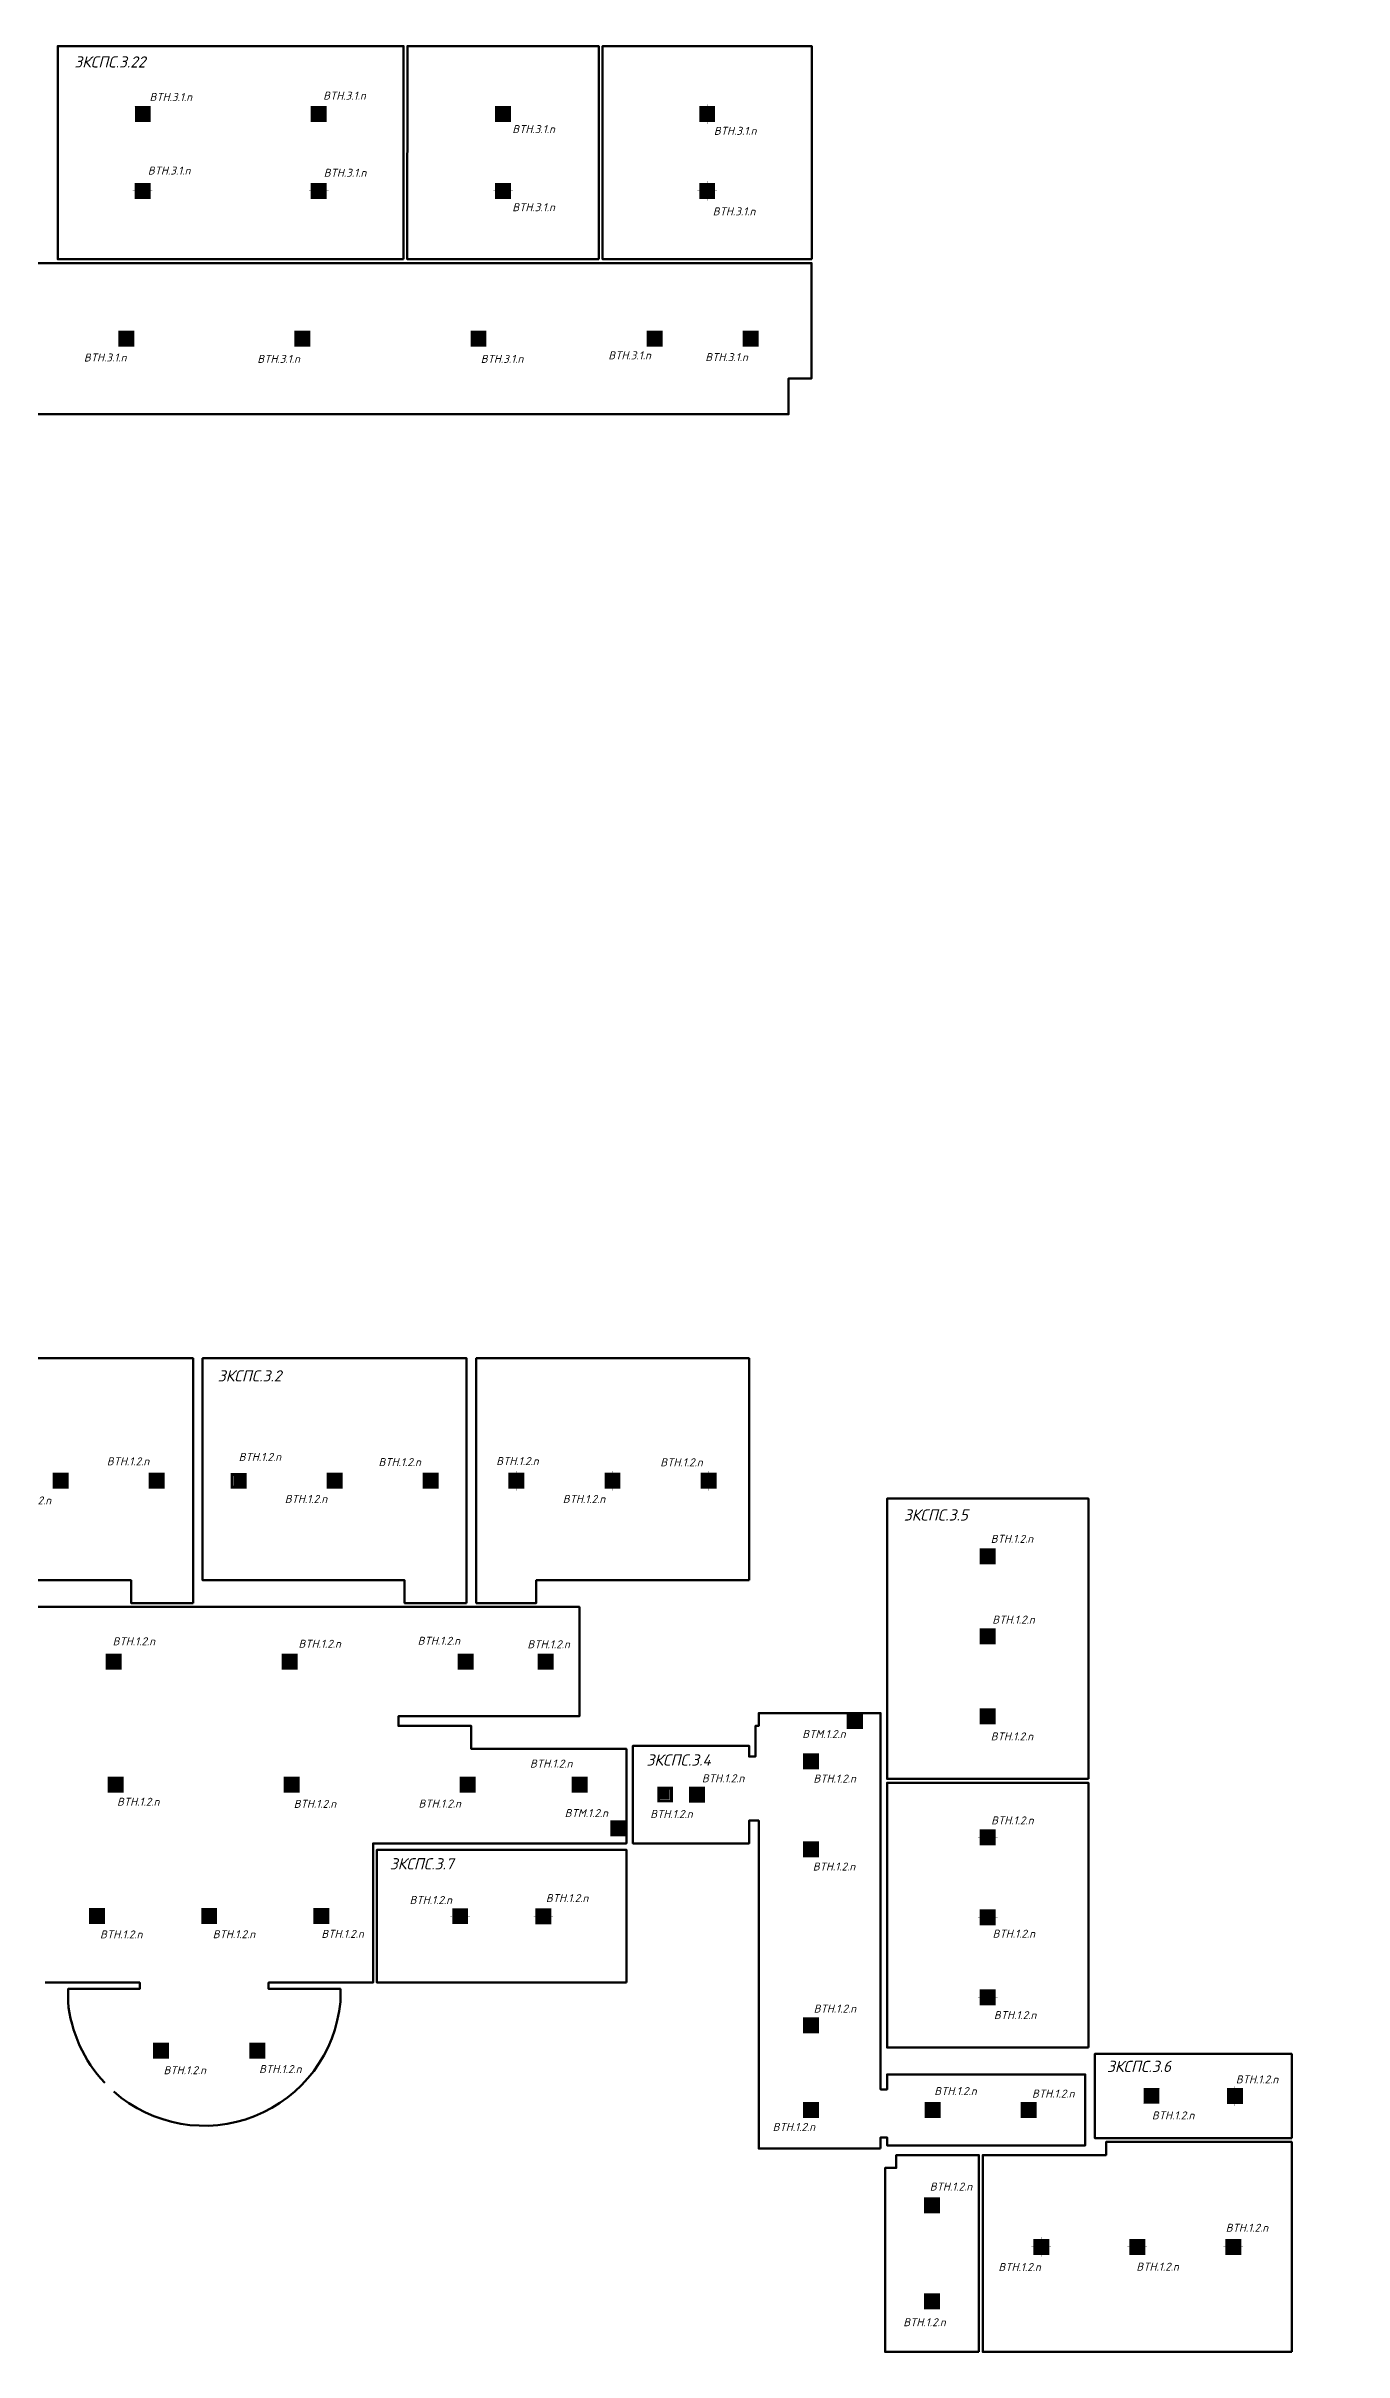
# Model space of a CAD drawing. Header units: millimetres. Extents: x -352922 to 429463, y -483593 to 355472.
# Drawn here: x 87479 to 128018, y 55306 to 127351 of the extents above; entities that cross this region are included whole.
import ezdxf
from ezdxf import colors
from ezdxf.entities.mleader import LeaderData, LeaderLine
from ezdxf.math import Vec2, Vec3

# ---------------------------------------------------------------- set-up
doc = ezdxf.new("R2010")
doc.units = ezdxf.units.MM
doc.header["$LTSCALE"] = 0.5
doc.linetypes.add('CONTI', pattern=[0])
doc.layers.get('0').update_dxf_attribs({"lineweight": 18})
for name, color, linetype, lineweight in [('! BSN__тонкая  текст - 015', 250, 'Continuous', 15), ('! ЗКПС НОМЕР 1', 4, 'Continuous', 50), ('13_АПС_оборудование', 1, 'Continuous', 30), ('13_АПС_текст', 1, 'Continuous', 30), ('BSN__основная - 06', 1, 'Continuous', 60), ('АР_Штриховка_Стималит', 5, 'Continuous', 0)]:
    doc.layers.add(name, color=color, linetype=linetype, lineweight=lineweight)
doc.layers.add('! ЗКПС НОМЕР 2', color=7, linetype='Continuous', lineweight=0, true_color=0xf3aae6, transparency=0.5)
doc.styles.add('ISOCPEUR', font='isocpeui.ttf', dxfattribs={"height": 250})

# ---------------------------------------------------------------- blocks, each defined once
blk = doc.blocks.new('101')
at = {"layer": '! ЗКПС НОМЕР 2', "true_color": 0xffffff, "transparency": 33554687}
h = blk.add_hatch(color=7, dxfattribs=at)
h.dxf.hatch_style = 1
h.paths.add_polyline_path([(-12942.01374964428, -22141.86793259812), (-12946.97321020857, -22141.86793259812), (-12946.97321020857, -22146.82758369923), (-12942.01374964428, -22146.82758369923)])
at = {"layer": 'BSN__основная - 06', "color": 1, "lineweight": 30, "ltscale": 100, "const_width": 0.03000000000000001, "elevation": 0.00250876631890656}
blk.add_lwpolyline([(-12946.97321020857, -22141.86793259812), (-12942.01374964428, -22141.86793259812), (-12942.01374964428, -22146.82758369923), (-12946.97321020857, -22146.82758369923)], close=True, dxfattribs=at)
at = {"layer": 'BSN__основная - 06', "color": 1, "lineweight": 30, "ltscale": 100, "const_width": 0.07, "elevation": 0.00250876631890656}
blk.add_lwpolyline([(-12943.94250254858, -22142.70405016032), (-12945.04445730428, -22143.86900960548), (-12943.94250254858, -22144.82650669186), (-12945.0284958628, -22145.92763233268)], dxfattribs=at)
blk = doc.blocks.new('102')
at = {"layer": '! ЗКПС НОМЕР 1', "true_color": 0x78b1e2}
h = blk.add_hatch(color=143, dxfattribs=at)
h.dxf.hatch_style = 1
h.paths.add_polyline_path([(1716.113694415792, -5163.039937988546), (1711.154233851485, -5163.039937988546), (1711.154233851485, -5167.999589089693), (1716.113694415792, -5167.999589089693)])
at = {"layer": '! BSN__тонкая  текст - 015', "color": 1, "lineweight": 30, "ltscale": 100, "const_width": 0.05}
for points in [[(1711.145976266222, -5165.489528501576), (1710.5746188996, -5165.489528501576)], [(1713.634532998612, -5162.454548037247), (1713.634532998612, -5163.025905403869)], [(1716.705236405927, -5165.489528501576), (1716.133879039306, -5165.489528501576)], [(1713.634532998612, -5168.013808176953), (1713.634532998612, -5168.585165543574)]]:
    blk.add_lwpolyline(points, dxfattribs=at)
at = {"layer": '! BSN__тонкая  текст - 015', "color": 1, "lineweight": 30, "ltscale": 100, "const_width": 0.03000000000000001, "elevation": 0.00250876631890656}
blk.add_lwpolyline([(1711.154233851485, -5163.039937988546), (1716.113694415792, -5163.039937988546), (1716.113694415792, -5167.999589089693), (1711.154233851485, -5167.999589089693)], close=True, dxfattribs=at)
at = {"color": 1, "lineweight": 5, "ltscale": 100, "const_width": 0.03, "elevation": 0.004780863597295249}
blk.add_lwpolyline([(1714.181336107777, -5164.400536054396), (1713.052417764877, -5165.003524889264), (1714.199883372537, -5165.988765572794), (1713.089328195398, -5166.58637057677)], dxfattribs=at)
blk = doc.blocks.new('ИПР1')
at = {"layer": 'АР_Штриховка_Стималит', "ltscale": 0.01, "true_color": 0xffffff}
h = blk.add_hatch(color=7, dxfattribs=at)
h.dxf.hatch_style = 1
h.paths.add_polyline_path([(-11645.54715931663, -30228.88040330663), (-11645.54715931663, -30233.84005440772), (-11640.58769875232, -30233.84005440772), (-11640.58769875232, -30228.88040330663)])
at = {"layer": 'BSN__основная - 06', "ltscale": 100, "const_width": 0.1}
blk.add_lwpolyline([(-11645.54715931663, -30228.88040330663), (-11640.58769875232, -30228.88040330663), (-11640.58769875232, -30233.84005440772), (-11645.54715931663, -30233.84005440772)], close=True, dxfattribs=at)
for points in [[(-11644.8620281129, -30229.41071400337), (-11644.814082984, -30229.56068031187), (-11644.78990816942, -30229.62230205839), (-11644.766935892, -30229.67670526716), (-11644.74706343253, -30229.71969718102), (-11644.7257567966, -30229.76248434692), (-11644.6896298333, -30229.82996761479), (-11644.6471706196, -30229.90487238247), (-11644.60051789685, -30229.97663429991), (-11644.55491353685, -30230.04053907929), (-11644.50511566782, -30230.10339623358), (-11644.42899447982, -30230.19126542925), (-11644.3839143012, -30230.23945590761), (-11644.32048754228, -30230.30021783669), (-11644.20778709569, -30230.39659879345), (-11644.1080122526, -30230.47028881416), (-11644.00736815177, -30230.53471740603), (-11643.91406270632, -30230.58814598474), (-11643.81341860548, -30230.63686027558), (-11643.70596003067, -30230.68295550393), (-11643.58721824855, -30230.72255103226), (-11643.45721964253, -30230.75764627219), (-11643.35133366991, -30230.77859864873), (-11643.22867366113, -30230.79588436242), (-11642.9833124413, -30230.80789363052), (-11642.74935937222, -30230.78639623499), (-11642.54967660675, -30230.74794412055), (-11642.29446304363, -30230.66178555635), (-11642.03924948053, -30230.53771724278), (-11641.80472893571, -30230.36195380054), (-11641.60124783119, -30230.17240497918), (-11641.45508706322, -30229.96733561711), (-11641.32910129221, -30229.76698691718), (-11641.23427333814, -30229.53550295922), (-11641.19354456221, -30229.41166690004)], [(-11642.97320039, -30230.81666008814), (-11642.97320039, -30233.28851311619)]]:
    blk.add_lwpolyline(points, dxfattribs=at)
blk = doc.blocks.new('746')
at = {"layer": '! ЗКПС НОМЕР 1', "true_color": 0x78b1e2}
h = blk.add_hatch(color=143, dxfattribs=at)
h.dxf.hatch_style = 1
h.paths.add_polyline_path([(846.5088361436274, -5270.353580021907), (846.5088361436274, -5275.226844894348), (851.3843345811473, -5275.226844894348), (851.3843345811473, -5270.353580021907)])
h.paths.add_polyline_path([(850.5043616763137, -5271.287245091495), (850.5043616763137, -5274.35447257108), (847.4479905810895, -5274.35447257108), (847.4479905810895, -5271.287245091495)], flags=16)
at = {"layer": 'АР_Штриховка_Стималит', "true_color": 0xffffff}
h = blk.add_hatch(color=7, dxfattribs=at)
h.dxf.hatch_style = 1
h.paths.add_polyline_path([(847.4729964073949, -5271.310678987133), (847.4729964073949, -5274.334505942397), (850.4883261170535, -5274.334505942397), (850.4883261170535, -5271.310678987133)])
at = {"layer": '! BSN__тонкая  текст - 015', "color": 1, "lineweight": 30, "ltscale": 100, "const_width": 0.05}
for points in [[(846.4462741254574, -5272.772876437542), (845.8749167588358, -5272.772876437542)], [(848.9348308578483, -5269.737895973212), (848.9348308578483, -5270.309253339834)], [(852.0055342651631, -5272.772876437542), (851.4341768985414, -5272.772876437542)], [(848.9348308578483, -5275.278351645778), (848.9348308578483, -5275.8497090124)]]:
    blk.add_lwpolyline(points, dxfattribs=at)
at = {"color": 1, "lineweight": 5, "ltscale": 100, "elevation": 0.002508766318906562}
for points, const_width in [([(846.4771060991679, -5275.26017210037), (851.4139922750273, -5275.26017210037), (851.4139922750273, -5270.323285924511), (846.4771060991679, -5270.323285924511)], 0.03), ([(847.4729964073949, -5274.334505942397), (850.4883261170535, -5274.334505942397), (850.4883261170535, -5271.310678987133), (847.4729964073949, -5271.310678987133)], 0.01)]:
    blk.add_lwpolyline(points, close=True, dxfattribs=dict(at, const_width=const_width))
at = {"color": 1, "lineweight": 5, "ltscale": 100, "const_width": 0.03, "elevation": 0.004780863597295251}
blk.add_lwpolyline([(849.4816339670133, -5271.683883990359), (848.3527156241134, -5272.286872825229), (849.5001812317741, -5273.272113508761), (848.3896260546344, -5273.869718512737)], dxfattribs=at)
blk = doc.blocks.new('748')
at = {"layer": 'АР_Штриховка_Стималит', "true_color": 0xffffff}
h = blk.add_hatch(color=7, dxfattribs=at)
h.dxf.hatch_style = 1
h.paths.add_polyline_path([(1611.519763114311, -5339.796988872809), (1606.648196330751, -5339.796988872809), (1606.648196330751, -5344.668983577181), (1611.519763114311, -5344.668983577181)])
h.paths.add_polyline_path([(1610.643547401585, -5340.730128484312), (1610.643547401585, -5343.792492031733), (1607.578767246679, -5343.792492031733), (1607.578767246679, -5340.730128484312)], flags=16)
h = blk.add_hatch(color=7, dxfattribs=at)
h.dxf.hatch_style = 1
h.paths.add_polyline_path([(1607.575398063597, -5340.721917110875), (1607.575398063597, -5343.74574406614), (1610.590727773255, -5343.74574406614), (1610.590727773255, -5340.721917110875)])
at = {"color": 1, "lineweight": 5, "ltscale": 100, "elevation": 0.002508766318906562}
for points, const_width in [([(1606.614619830498, -5344.702273676437), (1611.551506006357, -5344.702273676437), (1611.551506006357, -5339.765387500578), (1606.614619830498, -5339.765387500578)], 0.03), ([(1607.575398063597, -5343.74574406614), (1610.590727773255, -5343.74574406614), (1610.590727773255, -5340.721917110875), (1607.575398063597, -5340.721917110875)], 0.01)]:
    blk.add_lwpolyline(points, close=True, dxfattribs=dict(at, const_width=const_width))
at = {"color": 1, "lineweight": 5, "ltscale": 100, "const_width": 0.03, "elevation": 0.002508766318906562}
blk.add_lwpolyline([(1609.638248457497, -5341.138221411872), (1608.509330114597, -5341.741210246742), (1609.656795722258, -5342.726450930274), (1608.546240545118, -5343.324055934249)], dxfattribs=at)

msp = doc.modelspace()

# ---------------------------------------------------------------- linework, layer by layer
at = {"layer": '! ЗКПС НОМЕР 1', "color": 84, "ltscale": 100, "transparency": 33554559}
msp.add_lwpolyline([(81997.39691995532, 127350.6824583524), (81997.39691995195, 118520.6915360783), (81997.39692018018, 115850.6824583525), (110670.4123056054, 115850.6825452031), (110670.4123056054, 116969.2519595178), (111392.3969199519, 116969.2518726672), (111392.3995315185, 120570.6824583506), (86972.39691995207, 120570.7585854182), (86972.396919952, 123092.7526006737), (86972.39691995457, 127350.6824583506), (81997.39691995532, 127350.6824583524)], dxfattribs=at)
at = {"layer": '! ЗКПС НОМЕР 1', "color": 200, "transparency": 33554559}
for points in [[(98638.85333953577, 120690.7290572364), (87842.396919952, 120690.7290572364), (87842.39691995207, 127350.6870358166), (98642.39718850283, 127351.1871841581)], [(104742.9641499365, 120690.7339700057), (98758.85335650679, 120690.7290289083), (98762.39693693793, 127350.6824583525), (104743.0408326297, 127350.6824583525)], [(111393.0001535614, 120690.7020135193), (104863.087980613, 120690.7318011022), (104863.0408326297, 127350.6824583522), (111393.0001535614, 127350.6824583525)], [(100612.4585281073, 78700.32861536846), (98678.76324514148, 78700.30361697439), (98678.76324514195, 79418.4663683366), (92367.38510285178, 79418.4663683366), (92367.45852792339, 86350.6824583525), (100612.4585279232, 86350.68245835253)], [(109437.4585279232, 79418.4622780319), (102790.3360926405, 79418.4622780319), (102790.3360928594, 78700.30137605494), (100912.4585279232, 78700.32861537841), (100912.4585279232, 86350.68245835474), (109437.4585279232, 86350.68245835253)]]:
    msp.add_lwpolyline(points, close=True, dxfattribs=at)
at = {"layer": '! ЗКПС НОМЕР 1', "color": 40, "transparency": 33554559}
for points in [[(92067.45852792339, 78700.32861536846), (90133.76324514195, 78700.30361697439), (90133.76324514195, 79418.44136994233), (83802.4585279235, 79418.44136994216), (83802.45852792327, 86350.67184286143), (92067.45852792339, 86350.6824583525)], [(120037.4585279225, 73210.68245835253), (113747.4585279229, 73210.68245835253), (113747.4585279234, 78313.72011931689), (113747.458527923, 78313.72011936526), (113747.4585279234, 78313.72011931689), (113747.458527923, 78313.72011931689), (113747.458527923, 81966.0726739389), (120037.458527923, 81966.0726739073)], [(120037.458527923, 64815.68245835253), (119937.458527923, 64815.68245835253), (113747.4585279229, 64815.68245835253), (113747.4585279227, 73090.6824583521), (120037.4585279225, 73090.68245835253)]]:
    msp.add_lwpolyline(points, close=True, dxfattribs=at)
at = {"layer": '! ЗКПС НОМЕР 1', "color": 163, "transparency": 33554559}
for points in [[(80534.86899239276, 78580.32861536863), (92067.45852792342, 78580.32861536846), (92067.45852792342, 78580.32861536846), (92067.4585279235, 78580.3286153689), (92067.45852792342, 78580.32861536846), (104140.0480634536, 78580.32861536846), (104139.7332390801, 75165.68245835247), (98482.45852792336, 75165.68245835253), (98482.45852792336, 74865.68245835253), (100757.4585279232, 74865.68245835393), (100760.9082010068, 74144.53289678323), (105607.4585279231, 74144.532896783), (105607.4636208407, 71195.69050241745), (97690.83613518642, 71195.68809159583), (97690.83613518642, 71195.68809159583), (97690.83595260812, 66845.68245835253), (94429.47895939832, 66845.68245838862), (94429.47895939832, 66645.68245835253), (96672.15601546734, 66645.68245835265), (96672.15601546734, 66245.68245835253, -0.6128200457438057), (89592.60051346893, 63437.82938835921)], [(89310.16824747037, 63710.57495118573, -0.167353334299847), (88162.02694580404, 66245.68245835253), (88162.02694580404, 66645.68245835253), (90405.47610298262, 66645.68245838862), (90405.47610298262, 66845.68245838862), (90405.47610298262, 66845.68245838862), (90405.47610298262, 66845.68245838862), (90405.47610298262, 66845.68245838862), (87452.46399171467, 66845.68245837913)]]:
    msp.add_lwpolyline(points, format="xyb", dxfattribs=at)
at = {"layer": '! ЗКПС НОМЕР 1', "color": 11, "true_color": 0xf27172, "transparency": 33554559}
msp.add_lwpolyline([(113547.4585279232, 61655.68245835253), (109737.4585279239, 61655.68245835253), (109737.4585279236, 71908.16474464099), (109437.4585279234, 71908.16474464099), (109437.4585279232, 71195.68245835253), (105807.4585279233, 71195.69077995769), (105807.4585279232, 74244.4733778488), (109437.4585279231, 74244.4733778488), (109437.4585279232, 73908.16474464099), (109637.4585279232, 73908.16474464099), (109637.4585279232, 74865.68245835253), (109737.4585279234, 74865.68245835253), (109737.4585279232, 75265.68245835288), (113547.4585279231, 75265.68245835288), (113547.4585279232, 63505.40612931846), (113747.4585279229, 63505.40612931841), (113747.4585279229, 63975.6825106644), (119937.4585279232, 63975.68251066428), (119937.4585279229, 61755.68245834718), (113747.458527923, 61755.68245835844), (113747.4585279229, 62005.51777312052), (113547.4585279232, 62005.40612931846)], close=True, dxfattribs=at)
at = {"layer": '! ЗКПС НОМЕР 1', "color": 25, "transparency": 33554559}
msp.add_lwpolyline([(105607.4585279231, 66845.68496752845), (97812.00039513872, 66845.67994917661), (97810.85420768397, 70995.68245835247), (105607.4585279232, 70995.68245835253)], close=True, dxfattribs=at)
at = {"layer": '! ЗКПС НОМЕР 1', "color": 84, "transparency": 33554559}
for points in [[(126387.4585279234, 61988.64900237779), (120237.7940189203, 61988.64900237802), (120237.4585279232, 64615.68245835253), (126387.4585279235, 64615.68245835253)], [(116617.4910353484, 55305.69794584074), (113687.4585279236, 55305.68245835247), (113687.4585279236, 61055.68245835224), (114037.4565455631, 61055.68245835224), (114037.4586979943, 61454.29058211196), (116617.458527923, 61455.68245835259)], [(126387.4585279232, 55305.68245835212), (116737.4585279214, 55305.68245835247), (116737.4585279214, 61455.6830926454), (118997.4585279225, 61455.68245835247), (118997.4585279224, 61455.68245835212), (120587.4586979942, 61455.68245835212), (120587.4609279591, 61868.64900417744), (126387.4585279232, 61868.64900237802)]]:
    msp.add_lwpolyline(points, close=True, dxfattribs=at)

# ---------------------------------------------------------------- block references
at = {"layer": '13_АПС_оборудование', "transparency": 33554687, "xscale": 100, "yscale": 100, "zscale": 100}
for name, p in [('746', (5598.971104420154, 652506.8257043278, 0.250876631890656)), ('746', (8597.313685128174, 609802.514630205, 0.250876631890656)), ('748', (-54098.33902703042, 606943.4665512586)), ('746', (15516.52663382512, 596197.6915516963, 0.250876631890656)), ('746', (37119.98143062761, 590579.1748237077, 0.250876631890656))]:
    msp.add_blockref(name, p, dxfattribs=at)
at = {"layer": '13_АПС_оборудование', "transparency": 33554559, "xscale": 100, "yscale": 100, "zscale": 100}
for name, p in [('102', (-75370.99910965626, 641779.4311340883, -0.250876631890656)), ('102', (-69610.73441507742, 641779.4311340883, -0.250876631890656)), ('102', (-63235.43280676572, 641779.4311340883, -0.250876631890656)), ('102', (-80870.99910965626, 639379.4311340883, -0.250876631890656)), ('102', (-75370.99910965626, 639379.4311340883, -0.250876631890656)), ('102', (-69610.73441507742, 639379.4311340883, -0.250876631890656)), ('102', (-63235.43280676572, 639379.4311340883, -0.250876631890656)), ('101', (1384434.24491575, 2332646.718852317, -0.250876631890656)), ('101', (1389934.24491575, 2332646.718852317, -0.250876631890656)), ('101', (1395434.24491575, 2332646.718852317, -0.250876631890656)), ('101', (1400934.24491575, 2332646.718852317, -0.250876631890656)), ('101', (1403934.24491575, 2332646.718852317, -0.250876631890656)), ('102', (-83430.15652894828, 599075.1200599634, -0.478086359729525)), ('102', (-80430.15652894828, 599075.1200599634, -0.478086359729525)), ('102', (-74872.65652894825, 599075.1200599654, -0.478086359729525)), ('102', (-71872.65652894825, 599075.1200599654, -0.478086359729525)), ('102', (-69192.65652894802, 599075.1200599634, -0.478086359729525)), ('102', (-66192.65652894802, 599075.1200599634, -0.478086359729525)), ('102', (-63192.65652894802, 599075.1200599634, -0.478086359729525)), ('102', (-54470.9788356135, 596714.3758349363, -0.478086359729525)), ('102', (-54470.9788356135, 594214.3758349363, -0.478086359729525)), ('101', (1384036.649108379, 2291307.781351723, -0.250876631890656)), ('101', (1389536.649108379, 2291307.781351723, -0.250876631890656)), ('101', (1395036.649108379, 2291307.781351723, -0.250876631890656)), ('101', (1397536.649108379, 2291307.781351723, -0.250876631890656)), ('102', (-54470.9788356135, 591714.3758349363, -0.478086359729525)), ('101', (1405816.806520565, 2288195.459364334, -0.250876631890656)), ('101', (1384099.306508319, 2287465.45827322, -0.250876631890656)), ('101', (1389599.306508319, 2287465.45827322, -0.250876631890656)), ('101', (1395099.306508319, 2287465.45827322, -0.250876631890656)), ('101', (1398599.306508319, 2287465.45827322, -0.250876631890656)), ('101', (1402259.315257455, 2287154.859307275, -0.250876631890656)), ('102', (-54470.97883561379, 587938.9856193657, -0.478086359729525)), ('101', (1405816.806520565, 2285445.459364334, -0.250876631890656)), ('101', (1383520.998051897, 2283355.481216678, -0.250876631890656)), ('101', (1387020.998051897, 2283355.481216678, -0.250876631890656)), ('101', (1390520.998051897, 2283355.481216678, -0.250876631890656)), ('102', (-68353.4435802513, 585470.2969814567, -0.478086359729525)), ('102', (-54470.97883561379, 585438.9856193657, -0.478086359729525)), ('102', (-54470.97883561379, 582938.9856193657, -0.478086359729525)), ('101', (1405816.806520565, 2279945.459364334, -0.250876631890656)), ('101', (1385520.998051897, 2279150.459192954, -0.250876631890656)), ('101', (1388520.998051897, 2279150.459192954, -0.250876631890656)), ('102', (-46749.98878344882, 579851.7802534682, -0.478086359729525)), ('101', (1405816.806520565, 2277300.458299376, -0.250876631890656)), ('101', (1409624.306520565, 2277300.458299376, -0.250876631890656)), ('101', (1412624.306520565, 2277300.458299376, -0.250876631890656)), ('102', (-56210.97851822525, 576432.6131508269, -0.478086359729525)), ('102', (-52800.14027519317, 575136.7802534681, -0.478086359729525)), ('102', (-49800.14027519317, 575136.7802534681, -0.478086359729525)), ('102', (-46800.14027519317, 575136.7802534681, -0.478086359729525)), ('102', (-56210.97851822525, 573432.6131508269, -0.478086359729525))]:
    msp.add_blockref(name, p, dxfattribs=at)
at = {"layer": '13_АПС_оборудование', "color": 5, "transparency": 33554559, "xscale": 100, "yscale": 100, "zscale": 100}
for p in [(1277045.681238977, 3098153.722789015), (1269666.232686841, 3094800.265634669)]:
    msp.add_blockref('ИПР1', p, dxfattribs=at)

# ---------------------------------------------------------------- texts
at = {"layer": '13_АПС_текст', "color": 5, "transparency": 33554687, "style": 'ISOCPEUR'}
for s, p in [('ЗКСПС.3.22', (88357.44934914494, 126681.9081295701)), ('ЗКСПС.3.2', (92841.66387199378, 85627.13293038541)), ('ЗКСПС.3.5', (114270.725714745, 81280.50208762684)), ('ЗКСПС.3.4', (106232.530683232, 73624.40025669127)), ('ЗКСПС.3.7', (98216.05910009472, 70381.11459669238)), ('ЗКСПС.3.6', (120618.4205157738, 64051.78211704968))]:
    msp.add_text(s, height=350, dxfattribs=at).set_placement(p)
at = {"layer": '13_АПС_текст', "transparency": 33554559, "style": 'ISOCPEUR'}
for s, p in [('BTH.3.1.n', (90708.62309837877, 125635.8260440474, -5.00000019165725e-09)), ('BTH.3.1.n', (96133.90544361644, 125679.0421148749, -5.00000019165725e-09)), ('BTH.3.1.n', (102041.6998412318, 124633.2042328358, -5.00000019165725e-09)), ('BTH.3.1.n', (108338.4460777596, 124578.2829565565, -5.00000019165725e-09)), ('BTH.3.1.n', (90656.75353708002, 123337.3420705897, -5.00000019165725e-09)), ('BTH.3.1.n', (96151.195297383, 123268.2259906969, -5.00000019165725e-09)), ('BTH.3.1.n', (102041.6998412318, 122192.4115531904, -5.00000019165725e-09)), ('BTH.3.1.n', (108303.9648245743, 122062.2311086812, -5.00000019165725e-09)), ('BTH.3.1.n', (88658.78770766105, 117496.4893902334, -5.00000019165725e-09)), ('BTH.3.1.n', (94076.7939590381, 117453.6593338427, -5.00000019165725e-09)), ('BTH.3.1.n', (101056.0670184225, 117453.6593338427, -5.00000019165725e-09)), ('BTH.3.1.n', (105041.4640620986, 117563.1412163466, -5.00000019165725e-09)), ('BTH.3.1.n', (108069.9451929133, 117508.1029659956, -5.00000019165725e-09)), ('BTH.1.2.n', (89375.46548524802, 83007.15806415689, -5.00000019165725e-09)), ('BTH.1.2.n', (93494.65563502419, 83144.30821377772, -5.00000019165725e-09)), ('BTH.1.2.n', (97861.01065980108, 82982.72607969295, -5.00000019165725e-09)), ('BTH.1.2.n', (101539.0776944307, 83014.69899265247, -5.00000019165725e-09)), ('BTH.1.2.n', (106664.3759953098, 82976.1131455003, -5.00000019165725e-09)), ('BTH.1.2.n', (86310.69916352979, 81784.91158443189, -5.00000019165725e-09)), ('BTH.1.2.n', (94933.71201450075, 81830.79271452862, -5.00000019165725e-09)), ('BTH.1.2.n', (103619.2783114265, 81829.34028647037, -5.00000019165725e-09)), ('BTH.1.2.n', (116986.9427249508, 80584.52755872684, -5.00000019165725e-09)), ('BTH.1.2.n', (117036.4684375941, 78059.9619479921, -5.00000019165725e-09)), ('BTH.1.2.n', (89557.6631948112, 77383.11292675149, -5.00000019165725e-09)), ('BTH.1.2.n', (95361.66130278842, 77306.01141689054, -5.00000019165725e-09)), ('BTH.1.2.n', (99085.44926592964, 77399.45225501445, -5.00000019165725e-09)), ('BTH.1.2.n', (102513.2040623913, 77290.43826879782, -5.00000019165725e-09)), ('BTM.1.2.n', (111100.9226178245, 74488.11577499949, -5.00000019165725e-09)), ('BTH.1.2.n', (116986.8188630303, 74411.11954180303, -5.00000019165725e-09)), ('BTH.1.2.n', (102594.4765381219, 73562.69490160991, -5.00000019165725e-09)), ('BTH.1.2.n', (107964.8435891878, 73102.97900115338, -5.00000019165725e-09)), ('BTH.1.2.n', (111448.1869805187, 73093.19996875047, -5.00000019165725e-09)), ('BTH.1.2.n', (89693.70487116626, 72369.7133850822, -5.00000019165725e-09)), ('BTH.1.2.n', (95213.66218715557, 72304.72843949206, -5.00000019165725e-09)), ('BTH.1.2.n', (99111.790567755, 72312.58519798156, -5.00000019165725e-09)), ('BTM.1.2.n', (103677.7443139947, 72015.20006566925, -5.00000019165725e-09)), ('BTH.1.2.n', (106350.3733222724, 71988.04453490011, -5.00000019165725e-09)), ('BTH.1.2.n', (116999.9799861026, 71787.60946286598, -5.00000019165725e-09)), ('BTH.1.2.n', (111428.3881288695, 70345.78120512061, -5.00000019165725e-09)), ('BTH.1.2.n', (98832.7391880129, 69299.72497148078, -5.00000019165725e-09)), ('BTH.1.2.n', (103090.8515977894, 69358.29583880038, -5.00000019165725e-09)), ('BTH.1.2.n', (89162.75010396563, 68224.93600667047, -5.00000019165725e-09)), ('BTH.1.2.n', (92684.15086445236, 68230.90168433252, -5.00000019165725e-09)), ('BTH.1.2.n', (96077.04647007282, 68242.25791713677, -5.00000019165725e-09)), ('BTH.1.2.n', (117046.0852041638, 68247.08894630207, -5.00000019165725e-09)), ('BTH.1.2.n', (111457.066927457, 65905.79441213247, -5.00000019165725e-09)), ('BTH.1.2.n', (117085.5558695949, 65702.3959969458, -5.00000019165725e-09)), ('BTH.1.2.n', (91147.36107756454, 63981.70350159041, -5.00000019165725e-09)), ('BTH.1.2.n', (94131.95697705238, 64017.42933268694, -5.00000019165725e-09)), ('BTH.1.2.n', (115223.2696586081, 63329.79335245804, -5.00000019165725e-09)), ('BTH.1.2.n', (118277.4156146038, 63250.82610615192, -5.00000019165725e-09)), ('BTH.1.2.n', (124643.7817784662, 63693.89464662306, -5.00000019165725e-09)), ('BTH.1.2.n', (122021.9710931338, 62569.42874308594, -5.00000019165725e-09)), ('BTH.1.2.n', (110175.3755303945, 62208.55788287066, -5.00000019165725e-09)), ('BTH.1.2.n', (115083.3692070281, 60345.50014385965, -5.00000019165725e-09)), ('BTH.1.2.n', (124328.0704461115, 59057.85151102173, -5.00000019165725e-09)), ('BTH.1.2.n', (117226.1359737662, 57831.18146181491, -5.00000019165725e-09)), ('BTH.1.2.n', (121536.429187617, 57842.05615135666, -5.00000019165725e-09)), ('BTH.1.2.n', (114255.0314958061, 56107.14350800577, -5.00000019165725e-09))]:
    msp.add_text(s, height=250, dxfattribs=at).set_placement(p)

# ---------------------------------------------------------------- leaders
at = {"layer": '13_АПС_оборудование', "color": 18, "linetype": 'CONTI', "lineweight": 5, "ltscale": 100, "true_color": 0x000000, "transparency": 33554559}
ml = msp.add_multileader_mtext('Standard', dxfattribs=at)
ml.set_content('Оборудование АПС', color=(0, 0, 0), style='ISOCPEUR')
ml.set_leader_properties(color=256, linetype='ByLayer', lineweight=-1)
ml.build(insert=Vec2(0, 0))
ml.multileader.update_dxf_attribs({"text_left_attachment_type": 6, "text_right_attachment_type": 6, "dogleg_length": 2, "arrow_head_size": 200, "scale": 100})
ctx = ml.context
ctx.base_point, ctx.scale, ctx.char_height, ctx.arrow_head_size, ctx.landing_gap_size, ctx.plane_origin = Vec3(-188945.6245938721, 61396.07820434519), 100, 250, 200, 0, Vec3(-184042.7422952047, 59859.08312545513)
ctx.left_attachment, ctx.right_attachment = 6, 6
notes = []
notes.append((ctx, [(1, (1, 1, 0), (-185750.1700484176, 61396.07820434519), (-1, 0), 200, [(0, [(-183533.4793678704, 66845.6824583525)], 0, [])])]))
ctx.mtext.insert, ctx.mtext.width, ctx.mtext.flow_direction = Vec3(-188945.6245938721, 61721.07820434519), 6184.08782410997, 5
for ctx, leaders in notes:
    for number, flags, end, landing, length, lines in leaders:
        leader = LeaderData()
        leader.index, (leader.has_last_leader_line, leader.has_dogleg_vector, leader.attachment_direction) = number, flags
        leader.last_leader_point, leader.dogleg_vector, leader.dogleg_length = Vec3(end), Vec3(landing), length
        for number, points, colour, breaks in lines:
            line = LeaderLine()
            line.index, line.vertices, line.color, line.breaks = number, Vec3.list(points), colors.encode_raw_color(colour), breaks
            leader.lines.append(line)
        ctx.leaders.append(leader)

doc.saveas('drawing.dxf')
